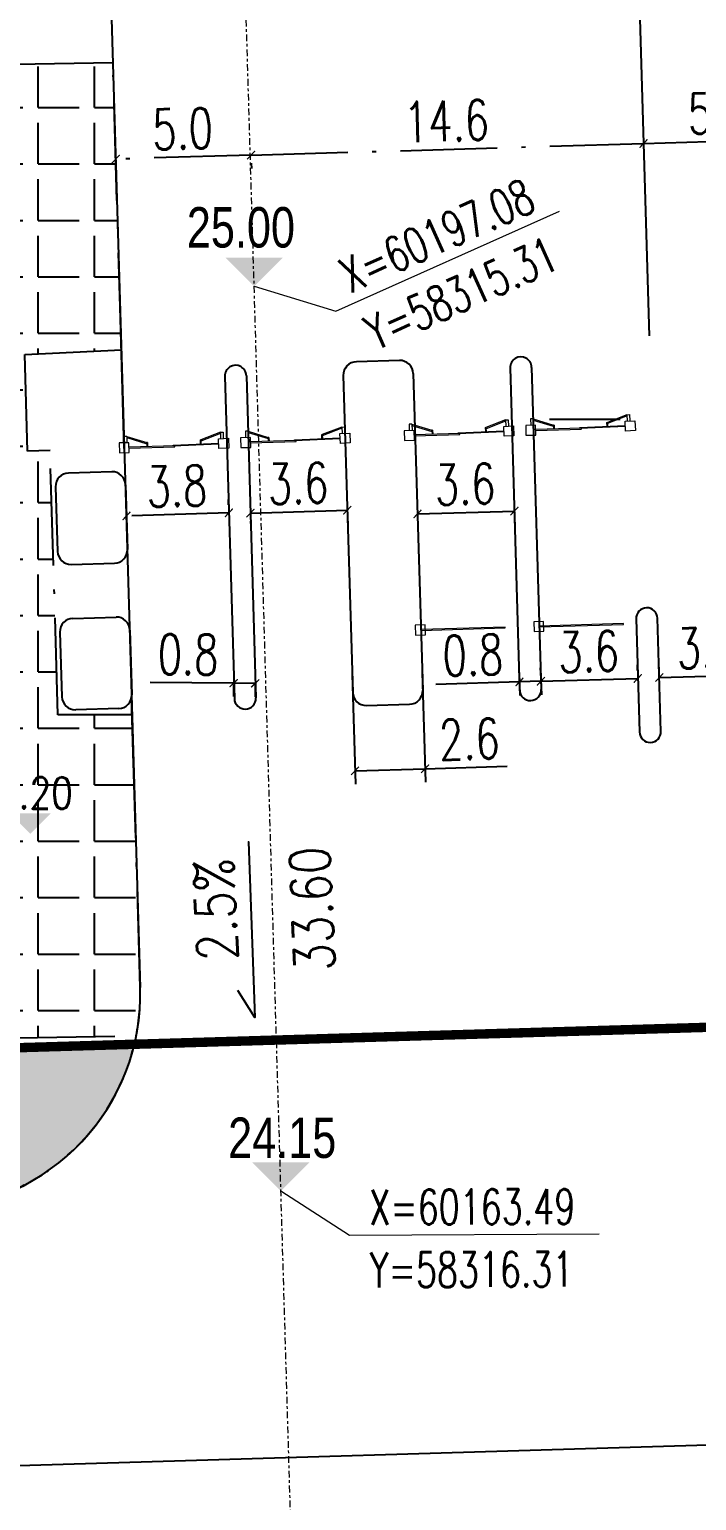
# Model space of a CAD drawing. Header units: inches. Extents: x 393 to 1582, y 246 to 1188.
# Drawn here: x 1271 to 1295.8, y 361.2 to 415.8 of the extents above; entities that cross this region are included whole.
import ezdxf

# ---------------------------------------------------------------- set-up
doc = ezdxf.new("R2010")
doc.units = ezdxf.units.IN
doc.header["$MEASUREMENT"] = 0
for name, pattern in [('ACAD_ISO10W100', [18.5, 12, -3, 0.5, -3]), ('CENTERX2', [4, 2.5, -0.5, 0.5, -0.5]), ('DASH', [0.35, 0.25, -0.1]), ('DOTE', [2.4200000000000004, 2, -0.2, 0.02, -0.2]), ('PHANTOM', [2.5, 1.25, -0.25, 0.25, -0.25, 0.25, -0.25])]:
    doc.linetypes.add(name, pattern=pattern)
for name, color, linetype in [('83', 8, 'Continuous'), ('ELEV', 1, 'Continuous'), ('hongzb', 5, 'Continuous'), ('JIAJU', 8, 'Continuous'), ('ROAD-TEXT', 4, 'Continuous'), ('roaddim', 2, 'Continuous'), ('红线', 1, 'PHANTOM'), ('绿化', 3, 'Continuous')]:
    doc.layers.add(name, color=color, linetype=linetype)
for name, color, linetype, lineweight in [('Layer2', 7, 'Continuous', 15), ('ROAD', 1, 'Continuous', 25), ('ROAD-CENTER', 7, 'CENTERX2', 18), ('ROAD-ZB', 4, 'Continuous', 15)]:
    doc.layers.add(name, color=color, linetype=linetype, lineweight=lineweight)
doc.styles.add('DIM_FONT', font='SIMPLEX.shx', dxfattribs={"width": 0.8})
doc.styles.add('FLS', font='', dxfattribs={"width": 0.8})
doc.styles.add('HZ', font='simplex.shx', dxfattribs={"width": 0.7, "bigfont": 'hztxt.shx'})
doc.styles.get('FLS').set_extended_font_data('创艺繁隶书')
doc.dimstyles.new('NORMAL', dxfattribs={"dimtxt": 1.5, "dimasz": 0.3, "dimexe": 0.5, "dimexo": 0.3, "dimgap": 0.3, "dimtad": 1, "dimdec": 1, "dimzin": 1, "dimdsep": 46, "dimtxsty": 'HZ', "dimblk": 'ARCHTICK', "dimcen": 0, "dimclrt": 256, "dimadec": 0, "dimazin": 0, "dimtfac": 1, "dimtdec": 1, "dimtofl": 0, "dimtmove": 0, "dimatfit": 3, "dimldrblk": 'ARCHTICK', "dimfxl": 1, "dimtolj": 2, "dimtzin": 0, "dimarcsym": 0})
pattern_1 = [(0, (-57035.97997173201, -59790.78773423353), (0, 2.0955), [1.524, -0.5715]), (90, (-57035.97997173201, -59790.78773423353), (-2.0955, 1.283081307217396e-16), [1.524, -0.5715])]

# ---------------------------------------------------------------- blocks, each defined once
blk = doc.blocks.new('A$C6C55561C')
for p, q in [((0.06024622092809295, 1.48439082668483), (0.3437587607695605, 1.718267334792472)), ((0.3437587607695605, 1.718267334792472), (0.5775076707141125, 1.434909473500738)), ((1.675136445555836e-06, 1.189448293014721), (0.1806323144483031, 1.338454976117646)), ((0.06426256883423775, 1.111549194327381), (1.675136445555836e-06, 1.189448293014721)), ((0.2939951308726449, 1.201032965393097), (0.06024622092809295, 1.48439082668483)), ((0.06426256883423775, 1.111549194327381), (0.2448932081533712, 1.26055587742303)), ((0.5775076707141125, 1.434909473500738), (0.2939951308726449, 1.201032965393097)), ((1.501514947231044, 3.049019142054021e-06), (0.4229808010786655, 1.307436435810814)), ((0.44852200049354, 1.328506003083021), (1.527056146653194, 0.02107261629862478)), ((0.727583210078592, 0.7022046291604056), (0.8434226541721728, 0.797763452414074)), ((0.7446501465601614, 0.6815155460790265), (0.727583210078592, 0.7022046291604056)), ((0.7446501465601614, 0.6815155460790265), (0.8604895906537422, 0.7770743693326949)), ((1.527056146653194, 0.02107261629862478), (1.501514947231044, 3.049019142054021e-06))]:
    blk.add_line(p, q)
at = {"layer": 'Layer2'}
for p, q in [((0.06426256883423775, 1.111549194327381), (0.727583210078592, 0.7022046291604056)), ((0.0970975637101219, 1.141838077826833), (0.7604182049544761, 0.7324935126598575))]:
    blk.add_line(p, q, dxfattribs=at)
blk = doc.blocks.new('_ARCHTICK')
at = {"color": 0, "linetype": 'ByBlock', "const_width": 0.15}
blk.add_lwpolyline([(-0.5, -0.5), (0.5, 0.5)], dxfattribs=at)
blk = doc.blocks.new('*D123')
at = {"layer": 'DEFPOINTS', "color": 0, "ltscale": 0.3, "transparency": 16777216}
for p in [(1279.193662286177, 397.8679729575369), (1282.792087245763, 397.9744521110542), (1282.792087245763, 397.9744521110398)]:
    blk.add_point(p, dxfattribs=at)
at = {"layer": 'roaddim', "color": 0, "lineweight": -2, "ltscale": 0.3, "transparency": 16777216}
for p, q in [((1279.193662286177, 397.8679729575225), (1282.792087245763, 397.9744521110398)), ((1282.800960508556, 397.674583364421), (1282.806876017085, 397.474670866651)), ((1279.20253554897, 397.5681042109037), (1279.208451057499, 397.3681917131337))]:
    blk.add_line(p, q, dxfattribs=at)
at = {"layer": 'roaddim', "color": 0, "lineweight": -2, "ltscale": 0.3, "transparency": 16777216, "xscale": 0.3, "yscale": 0.3, "zscale": 0.3}
for p, rotation in [((1279.193662286177, 397.8679729575225), 181.6949155505932), ((1282.792087245763, 397.9744521110398), 1.694915550593165)]:
    blk.add_blockref('_ARCHTICK', p, dxfattribs=dict(at, rotation=rotation))
at = {"layer": 'roaddim', "ltscale": 0.3, "transparency": 16777216, "insert": (1280.961818346194, 398.9707531474976), "char_height": 1.5, "attachment_point": 5, "rotation": 1.6949155505931655, "style": 'HZ'}
blk.add_mtext('\\A2;3.6', dxfattribs=at)
blk = doc.blocks.new('*D124')
at = {"layer": 'DEFPOINTS', "color": 0, "ltscale": 0.3, "transparency": 16777216}
for p in [(1285.397266323599, 397.8378862445306), (1288.9956912832, 397.9443653980261), (1288.995691283201, 397.9443653979972)]:
    blk.add_point(p, dxfattribs=at)
at = {"layer": 'roaddim', "color": 0, "lineweight": -2, "ltscale": 0.3, "transparency": 16777216}
for p, q in [((1285.3972663236, 397.8378862445017), (1288.995691283201, 397.9443653979972)), ((1285.406139586391, 397.5380174978973), (1285.412055094919, 397.3381050001128)), ((1289.004564545991, 397.6444966513928), (1289.01048005452, 397.4445841536083))]:
    blk.add_line(p, q, dxfattribs=at)
at = {"layer": 'roaddim', "color": 0, "lineweight": -2, "ltscale": 0.3, "transparency": 16777216, "xscale": 0.3, "yscale": 0.3, "zscale": 0.3}
for p, rotation in [((1285.3972663236, 397.8378862445017), 181.6949155502391), ((1288.995691283201, 397.9443653979972), 1.694915550239068)]:
    blk.add_blockref('_ARCHTICK', p, dxfattribs=dict(at, rotation=rotation))
at = {"layer": 'roaddim', "ltscale": 0.3, "transparency": 16777216, "insert": (1287.165422383631, 398.940666434466), "char_height": 1.5, "attachment_point": 5, "rotation": 1.6949155502390676, "style": 'HZ'}
blk.add_mtext('\\A2;3.6', dxfattribs=at)
blk = doc.blocks.new('*D125')
at = {"layer": 'DEFPOINTS', "color": 0, "ltscale": 0.3, "transparency": 16777216}
for p in [(1285.562671339257, 392.2480828208637), (1282.963808868431, 392.171181210003), (1285.677212362, 388.3772098697581)]:
    blk.add_point(p, dxfattribs=at)
at = {"layer": 'roaddim', "color": 0, "lineweight": -2, "ltscale": 0.3, "transparency": 16777216}
for p, q in [((1282.972682131222, 391.8713124633697), (1283.093138662493, 387.8005270145086)), ((1285.571544602049, 391.9482140742303), (1285.69200113332, 387.8774286253692)), ((1283.078349891174, 388.3003082588974), (1285.677212362, 388.3772098697581)), ((1285.677212362, 388.3772098697581), (1288.725877952772, 388.467421374806))]:
    blk.add_line(p, q, dxfattribs=at)
at = {"layer": 'roaddim', "color": 0, "lineweight": -2, "ltscale": 0.3, "transparency": 16777216, "xscale": 0.3, "yscale": 0.3, "zscale": 0.3}
for p, rotation in [((1283.078349891174, 388.3003082588974), 181.694915550299), ((1285.677212362, 388.3772098697581), 1.694915550299028)]:
    blk.add_blockref('_ARCHTICK', p, dxfattribs=dict(at, rotation=rotation))
at = {"layer": 'roaddim', "ltscale": 0.3, "transparency": 16777216, "insert": (1287.320423110932, 389.4762928668945), "char_height": 1.5, "attachment_point": 5, "rotation": 1.6949155502990276, "style": 'HZ'}
blk.add_mtext('\\A2;2.6', dxfattribs=at)
blk = doc.blocks.new('*D126')
at = {"layer": 'DEFPOINTS', "color": 0, "ltscale": 0.3, "transparency": 16777216}
for p in [(1289.164088882377, 392.2534286835718), (1289.963738873384, 392.2770907176956), (1289.98308167653, 391.6234075947133)]:
    blk.add_point(p, dxfattribs=at)
at = {"layer": 'roaddim', "color": 0, "lineweight": -2, "ltscale": 0.3, "transparency": 16777216}
for p, q in [((1289.172962145173, 391.9535599369386), (1289.198220456851, 391.0999643162009)), ((1289.97261213618, 391.9772219710624), (1289.997870447858, 391.1236263503247)), ((1289.183431685523, 391.5997455605895), (1286.084787970313, 391.5080551783579)), ((1289.98308167653, 391.6234075947133), (1289.183431685523, 391.5997455605895))]:
    blk.add_line(p, q, dxfattribs=at)
at = {"layer": 'roaddim', "color": 0, "lineweight": -2, "ltscale": 0.3, "transparency": 16777216, "xscale": 0.3, "yscale": 0.3, "zscale": 0.3}
for p, rotation in [((1289.183431685523, 391.5997455605895), 181.6949155512537), ((1289.98308167653, 391.6234075947133), 1.694915551253767)]:
    blk.add_blockref('_ARCHTICK', p, dxfattribs=dict(at, rotation=rotation))
at = {"layer": 'roaddim', "ltscale": 0.3, "transparency": 16777216, "insert": (1287.453119034813, 392.5990043512915), "char_height": 1.5, "attachment_point": 5, "rotation": 1.6949155512537666, "style": 'HZ'}
blk.add_mtext('\\A2;0.8', dxfattribs=at)
blk = doc.blocks.new('*D127')
at = {"layer": 'DEFPOINTS', "color": 0, "ltscale": 0.3, "transparency": 16777216}
for p in [(1278.572932504504, 391.7977663559788), (1279.373485526253, 391.7909107898951), (1278.570849226864, 391.5544933439226)]:
    blk.add_point(p, dxfattribs=at)
at = {"layer": 'roaddim', "color": 0, "lineweight": -2, "ltscale": 0.3, "transparency": 16777216}
for p, q in [((1278.570849226864, 391.5544933439226), (1275.470962888591, 391.5810393378375)), ((1278.570363537352, 391.4977773555008), (1278.566567614942, 391.0545116764593)), ((1279.371402248612, 391.5476377778389), (1278.570849226864, 391.5544933439226)), ((1279.3709165591, 391.4909217894171), (1279.367120636691, 391.0476561103756))]:
    blk.add_line(p, q, dxfattribs=at)
at = {"layer": 'roaddim', "color": 0, "lineweight": -2, "ltscale": 0.3, "transparency": 16777216, "xscale": 0.3, "yscale": 0.3, "zscale": 0.3}
for p, rotation in [((1278.570849226864, 391.5544933439226), 179.509357418243), ((1279.371402248612, 391.5476377778389), 359.509357418243)]:
    blk.add_blockref('_ARCHTICK', p, dxfattribs=dict(at, rotation=rotation))
at = {"layer": 'roaddim', "ltscale": 0.3, "transparency": 16777216, "insert": (1276.879902942524, 392.6190123261295), "char_height": 1.5, "attachment_point": 5, "rotation": 359.5093574182429, "style": 'HZ'}
blk.add_mtext('\\A2;0.8', dxfattribs=at)
blk = doc.blocks.new('A$C6F333B9F')
for p, q in [((-4.58343856735155e-06, 2.466709265921963), (0.2835079564029002, 2.700585774029605)), ((0.2337443265059846, 2.18335140463023), (-4.58343856735155e-06, 2.466709265921963)), ((0.5172568663474522, 2.417227912737872), (0.2337443265059846, 2.18335140463023)), ((0.2581089316445286, 2.416579856828321), (0.2836501310594031, 2.437649424107803)), ((2.251605322788237, 1.430453266948462e-07), (0.2581089316445286, 2.416579856828321)), ((0.2835079564029002, 2.700585774029605), (0.5172568663474522, 2.417227912737872)), ((0.2836501310594031, 2.437649424107803), (2.277146522210387, 0.02106971032480942)), ((2.277146522210387, 0.02106971032480942), (2.251605322788237, 1.430453266948462e-07))]:
    blk.add_line(p, q)
blk = doc.blocks.new('*D386')
at = {"layer": 'DEFPOINTS', "color": 0, "linetype": 'ACAD_ISO10W100', "ltscale": 0.3, "transparency": 16777216}
for p in [(1274.591272103751, 397.7648153416291), (1274.59127216969, 397.7648131347732), (1278.393003416548, 397.878405690505)]:
    blk.add_point(p, dxfattribs=at)
at = {"layer": 'roaddim', "color": 0, "linetype": 'ACAD_ISO10W100', "lineweight": -2, "ltscale": 0.3, "transparency": 16777216}
for p, q in [((1274.58231241873, 398.0646793096959), (1274.576339185485, 398.2645922998336)), ((1278.384043665589, 398.1782718654277), (1278.378070432343, 398.3781848555655)), ((1278.393003350609, 397.878407897361), (1274.591272103751, 397.7648153416291))]:
    blk.add_line(p, q, dxfattribs=at)
at = {"layer": 'roaddim', "color": 0, "linetype": 'ACAD_ISO10W100', "lineweight": -2, "ltscale": 0.3, "transparency": 16777216, "xscale": 0.3, "yscale": 0.3, "zscale": 0.3}
for p, rotation in [((1274.591272103751, 397.7648153416291), 181.7114408743685), ((1278.393003350609, 397.878407897361), 1.711440874368551)]:
    blk.add_blockref('_ARCHTICK', p, dxfattribs=dict(at, rotation=rotation))
at = {"layer": 'roaddim', "linetype": 'ACAD_ISO10W100', "ltscale": 0.3, "transparency": 16777216, "insert": (1276.460778598822, 398.8711432317244), "char_height": 1.5, "attachment_point": 5, "rotation": 1.711440874368567, "style": 'HZ'}
blk.add_mtext('\\A2;3.8', dxfattribs=at)
blk = doc.blocks.new('*D212')
at = {"layer": 'DEFPOINTS', "color": 0, "linetype": 'ACAD_ISO10W100', "ltscale": 0.3, "transparency": 16777216}
for p in [(1294.380790638593, 391.7629717506125), (1297.978527411631, 391.8694305402669), (1297.97852741163, 391.8694305402958)]:
    blk.add_point(p, dxfattribs=at)
at = {"layer": 'roaddim', "color": 0, "linetype": 'ACAD_ISO10W100', "lineweight": -2, "ltscale": 0.3, "transparency": 16777216}
for p, q in [((1294.371917375807, 392.062840497246), (1294.366001867282, 392.2627529950304)), ((1297.969654148845, 392.1692992869004), (1297.96373864032, 392.3692117846849)), ((1294.380790638592, 391.7629717506413), (1297.97852741163, 391.8694305402958))]:
    blk.add_line(p, q, dxfattribs=at)
at = {"layer": 'roaddim', "color": 0, "linetype": 'ACAD_ISO10W100', "lineweight": -2, "ltscale": 0.3, "transparency": 16777216, "xscale": 0.3, "yscale": 0.3, "zscale": 0.3}
for p, rotation in [((1294.380790638592, 391.7629717506413), 181.6949155492169), ((1297.97852741163, 391.8694305402958), 1.69491554921685)]:
    blk.add_blockref('_ARCHTICK', p, dxfattribs=dict(at, rotation=rotation))
at = {"layer": 'roaddim', "linetype": 'ACAD_ISO10W100', "ltscale": 0.3, "transparency": 16777216, "insert": (1296.14860260536, 392.8657417586857), "char_height": 1.5, "attachment_point": 5, "rotation": 1.6949155492168506, "style": 'HZ'}
blk.add_mtext('\\A2;3.6', dxfattribs=at)
blk = doc.blocks.new('*D387')
at = {"layer": 'DEFPOINTS', "color": 0, "linetype": 'ACAD_ISO10W100', "ltscale": 0.3, "transparency": 16777216}
for p in [(1293.581419554075, 391.7298841714064), (1293.581419554075, 391.7298841714064), (1289.983081678752, 391.6234075947787)]:
    blk.add_point(p, dxfattribs=at)
at = {"layer": 'roaddim', "color": 0, "linetype": 'ACAD_ISO10W100', "lineweight": -2, "ltscale": 0.3, "transparency": 16777216}
for p, q in [((1293.572546291283, 392.0297529180397), (1293.566630782756, 392.2296654157953)), ((1289.974208415961, 391.923276341412), (1289.968292907434, 392.1231888391677)), ((1289.983081678752, 391.6234075947787), (1293.581419554075, 391.7298841714064))]:
    blk.add_line(p, q, dxfattribs=at)
at = {"layer": 'roaddim', "color": 0, "linetype": 'ACAD_ISO10W100', "lineweight": -2, "ltscale": 0.3, "transparency": 16777216, "xscale": 0.3, "yscale": 0.3, "zscale": 0.3}
for p, rotation in [((1289.983081678752, 391.6234075947787), 181.6949155502175), ((1293.581419554075, 391.7298841714064), 1.694915550217529)]:
    blk.add_blockref('_ARCHTICK', p, dxfattribs=dict(at, rotation=rotation))
at = {"layer": 'roaddim', "linetype": 'ACAD_ISO10W100', "ltscale": 0.3, "transparency": 16777216, "insert": (1291.751194196644, 392.7261864963091), "char_height": 1.5, "attachment_point": 5, "rotation": 1.694915550217529, "style": 'HZ'}
blk.add_mtext('\\A2;3.6', dxfattribs=at)
blk = doc.blocks.new('*D401')
at = {"layer": 'DEFPOINTS', "color": 0, "linetype": 'ACAD_ISO10W100', "ltscale": 0.3, "transparency": 16777216}
for p in [(1293.79318923496, 411.5923620933891), (1293.793189234961, 411.5923620933602), (1279.217610821136, 411.1610636037576)]:
    blk.add_point(p, dxfattribs=at)
at = {"layer": 'roaddim', "color": 0, "linetype": 'ACAD_ISO10W100', "lineweight": -2, "ltscale": 0.3, "transparency": 16777216}
for p, q in [((1279.217610821137, 411.1610636037287), (1293.793189234961, 411.5923620933602)), ((1279.226484083921, 410.8611948571241), (1279.232399592446, 410.6612823593396)), ((1293.802062497745, 411.2924933467556), (1293.80797800627, 411.0925808489711))]:
    blk.add_line(p, q, dxfattribs=at)
at = {"layer": 'roaddim', "color": 0, "linetype": 'ACAD_ISO10W100', "lineweight": -2, "ltscale": 0.3, "transparency": 16777216, "xscale": 0.3, "yscale": 0.3, "zscale": 0.3}
for p, rotation in [((1279.217610821137, 411.1610636037287), 181.6949155490572), ((1293.793189234961, 411.5923620933602), 1.694915549057174)]:
    blk.add_blockref('_ARCHTICK', p, dxfattribs=dict(at, rotation=rotation))
at = {"layer": 'roaddim', "linetype": 'ACAD_ISO10W100', "ltscale": 0.3, "transparency": 16777216, "insert": (1286.474343608301, 412.4262534617617), "char_height": 1.5, "attachment_point": 5, "rotation": 1.6949155490571737, "style": 'HZ'}
blk.add_mtext('\\A2;14.6', dxfattribs=at)
blk = doc.blocks.new('*D402')
at = {"layer": 'DEFPOINTS', "color": 0, "linetype": 'ACAD_ISO10W100', "ltscale": 0.3, "transparency": 16777216}
for p in [(1274.191613027987, 411.0123418723588), (1274.191613027988, 411.0123418723297), (1279.217610821129, 411.1610636037431)]:
    blk.add_point(p, dxfattribs=at)
at = {"layer": 'roaddim', "color": 0, "linetype": 'ACAD_ISO10W100', "lineweight": -2, "ltscale": 0.3, "transparency": 16777216}
for p, q in [((1279.21761082113, 411.161063603714), (1274.191613027988, 411.0123418723297)), ((1279.226484083917, 410.8611948571096), (1279.232399592443, 410.661282359325)), ((1274.200486290775, 410.7124731257254), (1274.2064017993, 410.5125606279407))]:
    blk.add_line(p, q, dxfattribs=at)
at = {"layer": 'roaddim', "color": 0, "linetype": 'ACAD_ISO10W100', "lineweight": -2, "ltscale": 0.3, "transparency": 16777216, "xscale": 0.3, "yscale": 0.3, "zscale": 0.3}
for p, rotation in [((1279.21761082113, 411.161063603714), 1.694915549493325), ((1274.191613027988, 411.0123418723297), 181.6949155494933)]:
    blk.add_blockref('_ARCHTICK', p, dxfattribs=dict(at, rotation=rotation))
at = {"layer": 'roaddim', "linetype": 'ACAD_ISO10W100', "ltscale": 0.3, "transparency": 16777216, "insert": (1276.673555504803, 412.1362433512389), "char_height": 1.5, "attachment_point": 5, "rotation": 1.694915549493355, "style": 'HZ'}
blk.add_mtext('\\A2;5.0', dxfattribs=at)
blk = doc.blocks.new('*D403')
at = {"layer": 'DEFPOINTS', "color": 0, "linetype": 'ACAD_ISO10W100', "ltscale": 0.3, "transparency": 16777216}
for p in [(1293.793189234967, 411.5923620933311), (1299.390890301672, 411.758000803987), (1299.390890301673, 411.7580008039509)]:
    blk.add_point(p, dxfattribs=at)
at = {"layer": 'roaddim', "color": 0, "linetype": 'ACAD_ISO10W100', "lineweight": -2, "ltscale": 0.3, "transparency": 16777216}
for p, q in [((1293.793189234968, 411.592362093295), (1299.390890301673, 411.7580008039509)), ((1299.399763564457, 411.4581320573535), (1299.405679072982, 411.2582195595617)), ((1293.802062497753, 411.2924933466975), (1293.807978006277, 411.0925808489058))]:
    blk.add_line(p, q, dxfattribs=at)
at = {"layer": 'roaddim', "color": 0, "linetype": 'ACAD_ISO10W100', "lineweight": -2, "ltscale": 0.3, "transparency": 16777216, "xscale": 0.3, "yscale": 0.3, "zscale": 0.3}
for p, rotation in [((1299.390890301673, 411.7580008039509), 1.694915549093534), ((1293.793189234968, 411.592362093295), 181.6949155490935)]:
    blk.add_blockref('_ARCHTICK', p, dxfattribs=dict(at, rotation=rotation))
at = {"layer": 'roaddim', "linetype": 'ACAD_ISO10W100', "ltscale": 0.3, "transparency": 16777216, "insert": (1296.560983348572, 412.7247220618402), "char_height": 1.5, "attachment_point": 5, "rotation": 1.6949155490935341, "style": 'HZ'}
blk.add_mtext('\\A2;5.6', dxfattribs=at)

msp = doc.modelspace()

# ---------------------------------------------------------------- hatches: boundary and pattern name
at = {"layer": 'JIAJU', "linetype": 'ACAD_ISO10W100', "ltscale": 0.3}
h = msp.add_hatch(dxfattribs=at)
h.set_pattern_fill('ANGLE', color=0, scale=0.3, style=0)
h.set_pattern_definition(pattern_1)
edge = h.paths.add_edge_path()
edge.add_line((1265.015386131011, 378.2941414524894), (1274.952740830211, 378.4590428928923))
edge.add_arc((1267.10536053934, 380.0142350268353), 8.000000000188503, 348.7903820312058, 361.6949155495682)
edge.add_line((1275.101860449753, 380.2508553678481), (1274.802188422881, 390.3781644819601))
edge.add_line((1274.802188422881, 390.3781644819601), (1272.045395786111, 390.3781644819601))
edge.add_line((1272.045395786111, 390.3781644819601), (1271.755128969687, 400.1876278682385))
edge.add_line((1271.755128969687, 400.1876278682385), (1270.9110849195, 400.162652192229))
edge.add_line((1270.9110849195, 400.162652192229), (1270.816998166958, 403.7614438490046))
edge.add_line((1270.816998166958, 403.7614438490046), (1274.403594752244, 403.9288008920258))
edge.add_line((1274.403594752244, 403.9288008920258), (1274.085867739662, 414.5859661226341))
edge.add_line((1274.085867739662, 414.5859661226341), (1270.328217896489, 414.5270065904907))
edge.add_line((1270.328217896489, 414.5270065904907), (1265.68815599548, 414.3897048907884))
edge.add_line((1265.68815599548, 414.3897048907884), (1266.483486114297, 387.5019705544392))
edge.add_line((1266.483486114297, 387.5019705544392), (1264.68429138772, 387.4481309962203))
edge.add_line((1264.68429138772, 387.4481309962203), (1265.015386131011, 378.2941414524894))
h = msp.add_hatch(dxfattribs=at)
h.set_pattern_fill('ANGLE', color=0, scale=0.3, style=0)
h.set_pattern_definition(pattern_1)
edge = h.paths.add_edge_path()
edge.add_line((1120.679652231136, 367.6355868459351), (1120.502062772468, 373.5791752235301))
edge.add_line((1120.502062772468, 373.5791752235301), (1274.884458678536, 378.1472502535244))
edge.add_arc((1267.105360539522, 380.0142350268425), 8.000000000012824, 271.7114408746254, 346.504258223181, ccw=False)
edge.add_line((1267.344287231813, 372.0178036955613), (1120.679652231136, 367.6355868459351))

# ---------------------------------------------------------------- linework, layer by layer
at = {"layer": '83', "color": 0, "linetype": 'Continuous'}
msp.add_lwpolyline([(551.0007607295423, 341.1089484243994), (937.7869736382212, 352.6657975543558), (1089.191153900255, 357.1459218537048), (1388.961170364202, 366.0159223409783)], dxfattribs=at)
at = {"layer": 'ELEV', "color": 0}
for points in [[(1278.272884930784, 407.350418313893), (1280.39420527436, 407.350418313893), (1279.333545102572, 406.2897581421049)], [(1270.261676081399, 386.7250336753778), (1271.789026728687, 386.7250336753778), (1271.025351404992, 385.9613583516903)], [(1279.265842832372, 373.7632292349072), (1281.387163175948, 373.7632292349072), (1280.32650300416, 372.702569063119)]]:
    msp.add_solid(points, dxfattribs=at)
at = {"layer": 'hongzb', "color": 0, "linetype": 'DOTE', "ltscale": 0.2, "const_width": 0.35}
msp.add_lwpolyline([(595.9556870728132, 357.9590814737085), (937.3240531719069, 368.158883258474, -7.210533902032339e-05), (937.3327019899165, 368.1591404296988), (1088.73270198994, 372.6391404296801), (1388.502736053256, 381.5091414379486)], format="xyb", dxfattribs=at)
at = {"layer": 'JIAJU', "color": 0, "linetype": 'ACAD_ISO10W100', "ltscale": 0.3}
for points in [[(1265.015386131011, 378.2941414524894), (1274.952740830211, 378.4590428928923, 0.05636623073812699), (1275.101860449753, 380.2508553678481), (1274.802188422881, 390.3781644819601), (1272.045395786111, 390.3781644819601), (1271.755128969687, 400.1876278682385), (1270.9110849195, 400.162652192229), (1270.816998166958, 403.7614438490046), (1274.403594752244, 403.9288008920258), (1274.085867739662, 414.5859661226341, 0.258503712164269), (1274.085867739662, 414.5859661226341), (1270.328217896489, 414.5270065904907), (1265.68815599548, 414.3897048907884), (1266.483486114297, 387.5019705544392), (1264.68429138772, 387.4481309962203)], [(1120.679652231136, 367.6355868459351), (1120.502062772468, 373.5791752235301), (1274.884458678536, 378.1472502535244, -0.3384463952645198), (1267.344287231813, 372.0178036955613)]]:
    msp.add_lwpolyline(points, format="xyb", close=True, dxfattribs=at)
at = {"layer": 'ROAD', "color": 0}
msp.add_line((1293.414559348662, 424.3880238690318), (1294.004606932177, 404.4475765263551), dxfattribs=at)
at = {"layer": 'ROAD', "color": 0, "linetype": 'Continuous'}
for p, q in [((1273.898035896674, 420.9336761683144), (1275.101860449753, 380.2508553678263)), ((1274.509509878729, 400.2691313456663), (1274.354434479248, 405.5098490827723)), ((1274.855831469425, 388.5653168841228), (1274.782936301506, 391.0287830474618))]:
    msp.add_line(p, q, dxfattribs=at)
at = {"layer": 'ROAD', "color": 0}
msp.add_arc((1267.10536053953, 380.014235026828), 8, 271.7114408745763, 1.694915549654147, dxfattribs=at)
at = {"layer": 'ROAD-CENTER', "color": 5, "ltscale": 0.1}
msp.add_line((1281.04900137464, 348.3165261398818), (1276.079158293019, 516.2705979980884), dxfattribs=at)
at = {"layer": 'ROAD-TEXT', "color": 0}
msp.add_lwpolyline([(1279.126534231816, 385.6584921914537), (1279.126534231816, 385.6584921914537), (1279.359134905376, 379.1424300331337), (1278.725293371326, 380.1378524499951)], dxfattribs=at)
at = {"layer": 'ROAD-ZB', "color": 0, "ltscale": 0.3}
for points in [[(1282.361139481379, 405.3635002622969), (1290.666950382257, 409.0767335592746)], [(1279.333545102572, 406.2897581421049), (1282.361139481379, 405.3635002622969)], [(1280.32650300416, 372.702569063119), (1282.868352576277, 371.0635464633952)], [(1282.868352576277, 371.0635464633952), (1292.14735429788, 371.1033659296655)]]:
    msp.add_lwpolyline(points, dxfattribs=at)
at = {"layer": '红线', "color": 0, "linetype": 'DASH', "ltscale": 0.5, "const_width": 0.15}
msp.add_lwpolyline([(595.9556870728132, 357.9590814737085), (937.3240531719069, 368.158883258474, -7.210533902032339e-05), (937.3327019899165, 368.1591404296988), (1088.73270198994, 372.6391404296801), (1312.043118957279, 379.2467509263288)], format="xyb", dxfattribs=at)
at = {"layer": '绿化', "color": 0}
for p, q in [((1284.728444044407, 403.5357789401669), (1283.12914406237, 403.4884548719411)), ((1288.838481265464, 403.257221869425), (1289.192451365359, 391.2949287766451)), ((1289.638131256486, 403.280883903527), (1289.992101356389, 391.3185908107544)), ((1278.243118884407, 402.9436999174496), (1278.59708898431, 390.9814068246697)), ((1279.042768875444, 402.9673619515661), (1279.396738975347, 391.0050688587863)), ((1282.644151589282, 402.9738848562257), (1282.992206180673, 391.2115042612341)), ((1285.243014060115, 403.0507864671009), (1285.591068651499, 391.2884058720657)), ((1274.042051985534, 399.4046528892569), (1272.442765719295, 399.3568675507987)), ((1271.957921679359, 398.8421576743268), (1272.029551301757, 396.4448476404205)), ((1274.556761862006, 398.9198088493204), (1274.628391484397, 396.5224988153923)), ((1272.544261178229, 395.9600036004841), (1274.14354744446, 396.0077889389204)), ((1272.603992851292, 393.9608957676456), (1274.203279117524, 394.0086811061111)), ((1272.119148811356, 393.4461858911737), (1272.190778433747, 391.048875857282)), ((1274.717988993996, 393.5238370661746), (1274.789618616401, 391.1265270322684)), ((1274.304774576465, 390.6118171557965), (1272.705488310219, 390.5640318173456)), ((1283.506776196389, 390.7265117881462), (1285.106076178412, 390.7738358563575))]:
    msp.add_line(p, q, dxfattribs=at)
at = {"layer": '绿化', "color": 0, "linetype": 'ByBlock'}
msp.add_line((1292.929857653138, 401.3434665693049), (1290.29803361292, 401.3434584076086), dxfattribs=at)
msp.add_line((1292.929857653138, 401.3434665693049), (1290.29803361292, 401.3434584076086), dxfattribs=at)
at = {"layer": '绿化', "color": 0}
msp.add_lwpolyline([(1293.516022573387, 393.9399517748016), (1293.640248252466, 389.7417893219527, 0.9999999999800245), (1294.439898243481, 389.7654513560402), (1294.315672564409, 393.9636138089109, 0.9999999999983379), (1293.516022573387, 393.9399517748016, 0.168031318291695)], format="xyb", dxfattribs=at)
for centre, radius, start, end in [((1289.238306260982, 403.269052886476), 0.3999999999999429, 1.694915549654147, 181.6949155500832), ((1278.642943879918, 402.9555309344933), 0.3999999999994031, 1.694915550083176, 181.6949155500832), ((1283.14393283368, 402.9886736275576), 0.5, 91.6949155504999, 181.6949155500832), ((1284.743232815717, 403.0359976957835), 0.5, 1.694915550083176, 91.6949155504999), ((1272.457698637563, 398.8570905925945), 0.5, 91.71144087457643, 181.7114408745764), ((1274.056984903802, 398.9048759310527), 0.5, 1.711440874576401, 91.7114408741597), ((1272.529328259961, 396.4597805586882), 0.5, 181.7114408745764, 271.7114408745763), ((1274.128614526192, 396.5075658971246), 0.5, 271.7114408741597, 1.711440874576401), ((1272.61892576956, 393.4611188094414), 0.5, 91.71144087457643, 181.7114408745764), ((1274.218212035792, 393.5089041479069), 0.5, 1.711440874576401, 91.71144087499309), ((1274.289841658197, 391.1115941140006), 0.5, 271.7114408745763, 1.711440874576401), ((1283.491987425071, 391.2262930325369), 0.4999999999999999, 181.6949155504999, 271.6949155496542), ((1285.091287407101, 391.273617100741), 0.4999999999999999, 271.6949155496542, 1.694915550499884), ((1289.592276360885, 391.3067597936961), 0.3999999999999429, 181.6949155500832, 1.694915549654147), ((1272.690555391951, 391.0638087755497), 0.5, 181.7114408745764, 271.7114408745763), ((1278.996913979814, 390.993237841728), 0.4000000000029736, 181.6949155500832, 1.694915550083176)]:
    msp.add_arc(centre, radius, start, end, dxfattribs=at)

# ---------------------------------------------------------------- block references
at = {"layer": 'Layer2', "color": 0, "rotation": 232.9133561379739}
for p in [(1287.818618712715, 402.0474323201334), (1292.328044818687, 402.2420858797187), (1277.229357734375, 401.5903370502702), (1281.738783840339, 401.7849906098555)]:
    msp.add_blockref('A$C6C55561C', p, dxfattribs=at)
at = {"layer": 'Layer2', "color": 0, "xscale": -1}
for name, p, rotation in [('A$C6C55561C', (1290.493155132733, 402.1470157679278), 131.2149809531613), ('A$C6C55561C', (1275.394109586219, 401.4952514651296), 131.2149809531613), ('A$C6C55561C', (1279.903613011805, 401.6899083622912), 131.2149809531613), ('A$C6C55561C', (1285.983274670537, 401.9523425956423), 131.2149809531613), ('A$C6F333B9F', (1287.172105997278, 395.3307012141659), 131.2149809564162), ('A$C6F333B9F', (1291.570180947901, 395.4608424017852), 131.2149809564162)]:
    msp.add_blockref(name, p, dxfattribs=dict(at, rotation=rotation))

# ---------------------------------------------------------------- texts
at = {"layer": 'ELEV', "color": 0, "style": 'FLS', "width": 0.8}
for s, p in [('25.00', (1276.833426740655, 407.7292157448601)), ('24.15', (1278.367453883382, 373.926862873027))]:
    msp.add_text(s, height=1.5, dxfattribs=at).set_placement(p)
at = {"layer": 'ELEV', "color": 0, "style": 'DIM_FONT', "width": 0.8}
msp.add_text('24.20', height=1.17, rotation=359.671159800125, dxfattribs=at).set_placement((1268.982589401219, 386.9068304122111))
at = {"layer": 'ROAD-TEXT', "color": 0, "style": 'DIM_FONT', "width": 0.8}
for s, p in [('33.60', (1282.342253931203, 380.8965211906826)), ('2.5%', (1278.733705964668, 381.2823428903421))]:
    msp.add_text(s, height=1.5, rotation=92.61192776953226, dxfattribs=at).set_placement(p)
at = {"layer": 'ROAD-ZB', "color": 0, "ltscale": 0.3, "style": 'HZ', "width": 0.7}
for s, rotation, p in [('X=60197.08', 24.09000000001043, (1282.892754378752, 406.0119681496208)), ('Y=58315.31', 24.09000000001043, (1283.841752266571, 403.8894630238493)), ('X=60163.49', 0.2500000000961863, (1283.616709195835, 371.441815375626)), ('Y=58316.31', 0.2500000000961863, (1283.626853889925, 369.1168375079497))]:
    msp.add_text(s, height=1.3, rotation=rotation, dxfattribs=at).set_placement(p)

# ---------------------------------------------------------------- dimensions: what is measured, and where the dimension line sits
at = {"layer": 'roaddim', "color": 0, "linetype": 'ACAD_ISO10W100', "ltscale": 0.3}
for p1, p2, distance, picture, middle in [((1293.793189234967, 411.5923620933311), (1299.390890301672, 411.758000803987), -3.6106669799670383e-11, '*D403', (1296.560983348572, 412.7247220618402)), ((1279.217610821129, 411.1610636037431), (1274.191613027987, 411.0123418723588), 2.9067909613557685e-11, '*D402', (1276.673555504803, 412.1362433512389)), ((1279.217610821137, 411.1610636037577), (1293.79318923496, 411.5923620933891), -2.8947560931251483e-11, '*D401', (1286.474343608301, 412.4262534617617)), ((1278.393003416548, 397.878405690505), (1274.59127216969, 397.7648131347731), -2.207840920914299e-06, '*D386', (1276.460778598822, 398.8711432317244)), ((1294.380790638593, 391.7629717506125), (1297.978527411631, 391.8694305402669), 2.8947539233740412e-11, '*D212', (1296.14860260536, 392.8657417586857)), ((1289.983081678752, 391.6234075947787), (1293.581419554075, 391.7298841714065), -1.1363099256311709e-13, '*D387', (1291.751194196644, 392.7261864963091))]:
    dim = msp.add_aligned_dim(p1=p1, p2=p2, distance=distance, dimstyle='NORMAL', override={"dimzin": 0}, dxfattribs=at)
    dim.commit()
    dim.dimension.update_dxf_attribs({"geometry": picture, "text_midpoint": middle})
at = {"layer": 'roaddim', "color": 0, "ltscale": 0.3}
for p1, p2, distance, picture, middle in [((1279.193662286177, 397.867972957537), (1282.792087245763, 397.9744521110543), -1.4488734286459878e-11, '*D123', (1280.961818346194, 398.9707531474976)), ((1285.3972663236, 397.8378862445307), (1288.9956912832, 397.9443653980262), -2.9011083658836718e-11, '*D124', (1287.165422383631, 398.940666434466)), ((1279.373485526253, 391.790910789895), (1278.572932504504, 391.7977663559787), 0.24328193200597997, '*D127', (1276.879902942524, 392.6190123261295)), ((1282.963808868431, 392.171181210003), (1285.562671339257, 392.2480828208637), -3.8725672427334743, '*D125', (1287.320423110932, 389.4762928668945))]:
    dim = msp.add_aligned_dim(p1=p1, p2=p2, distance=distance, dimstyle='NORMAL', override={"dimzin": 0}, dxfattribs=at)
    dim.commit()
    dim.dimension.update_dxf_attribs({"geometry": picture, "text_midpoint": middle})
dim = msp.add_linear_dim(base=(1289.98308167653, 391.6234075947133), p1=(1289.164088882376, 392.2534286835717), p2=(1289.963738873384, 392.2770907176956), angle=1.694915551257353, dimstyle='NORMAL', override={"dimzin": 0}, dxfattribs=at)
dim.commit()
dim.dimension.update_dxf_attribs({"geometry": '*D126', "text_midpoint": (1287.484175454601, 391.5494637380754), "dimtype": 161})

doc.saveas('drawing.dxf')
